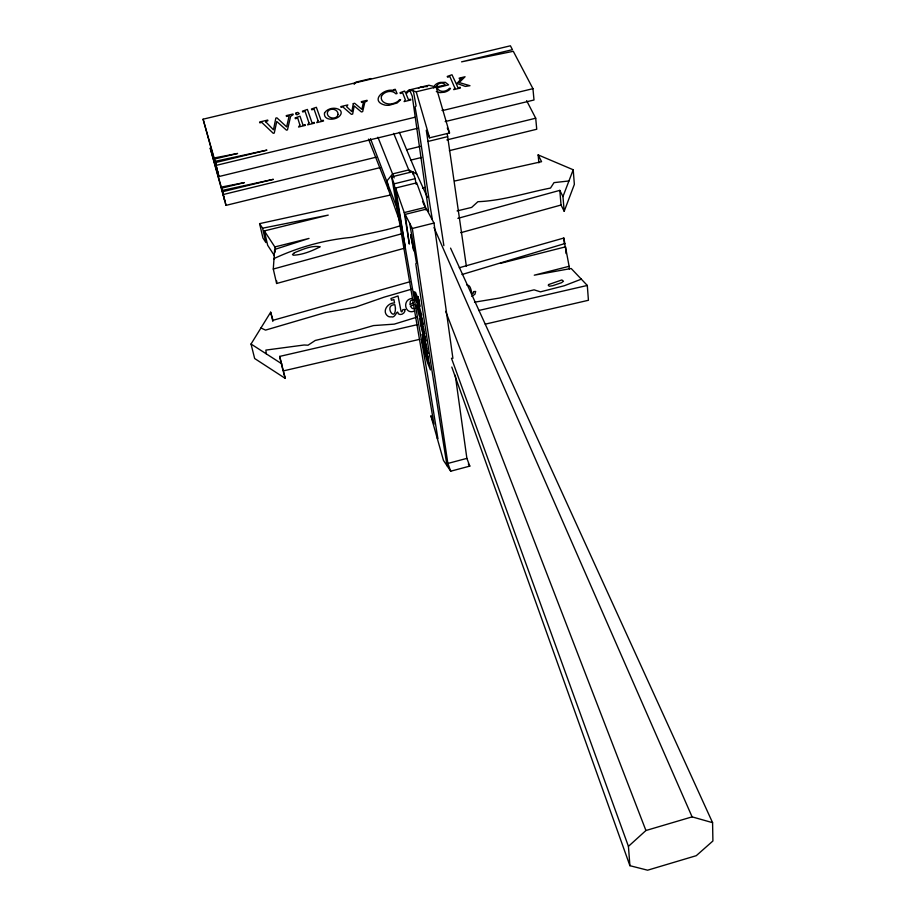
<?xml version="1.0" encoding="UTF-8"?>
<svg xmlns="http://www.w3.org/2000/svg" width="916" height="916" viewBox="0 0 916 916"><rect width="100%" height="100%" fill="white"/><g stroke="black" fill="none" stroke-linecap="round" stroke-linejoin="round"><path stroke-width="1.37" d="M404.403 248.236L276.609 283.491L276.769 281.063M276.609 283.491L273.289 269.041L274.651 249.45L309.013 238.423L274.834 246.931L264.358 230.912L328.226 215.111L262.571 228.187L259.594 223.63L390.491 195.039M433.795 87.982L434.837 85.314A8.095 4.66 -7.7 0 1 440.104 82.417L445.291 82.314L448.6 84.856L437.138 87.741C439.13 92.974 446.55 91.944 449.527 88.245L450.489 88.417L449.481 89.688A9.458 5.45 -7.7 0 1 444.34 92.23L439.955 92.631L436.314 91.6M457.863 218.363L559.802 190.368L561.05 205.024L564.199 211.264L574.355 184.402L573.21 169.769L538.139 154.896L538.883 162.83M564.199 211.264L562.962 196.585L573.21 169.769M417.467 324.63L279.655 356.416L285.254 378.4L254.659 358.522L251.03 344.038L270.667 312.207L273.025 320.291L409.761 281.819M273.976 259.194L274.72 258.232C298.902 247.057 324.756 239.843 351.79 237.336C367.9 233.477 384.617 230.969 400.132 225.794M354.126 84.329L355.832 82.154L371.014 78.524M629.91 865.7L628.433 846.361L645.929 830.514L692.095 816.866L712.579 822.671L712.911 840.991L696.274 855.681L647.612 870.2L629.91 865.7L451.806 367.053M413.505 302.681L409.921 304.65L410.368 301.215A2.702 1.775 -9.2 0 1 412.177 300.105L413.345 300.105M441.981 110.412L442.794 109.92M413.918 304.73L410.379 306.173L412.269 308.474L414.834 308.6M581.328 279.162L564.302 285.735L540.451 291.849L534.097 289.845L499.357 298.066L474.499 302.188M471.82 296.383L474.946 294.231L475.667 291.46L473.606 291.586L473.366 293.143L472.209 293.773C470.721 290.796 471.202 285.002 466.622 284.842M461.996 274.525L564.863 243.553L563.832 238.034L459.282 267.747M411.982 298.49C401.987 299.36 404.643 315.276 414.57 311.005M416.963 317.142L394.246 324.138L373.499 325.581L355.248 330.859L315.241 340.466L308.039 345.206L304.146 345L265.869 350.095L266.316 353.874M411.49 289.204L384.182 297.139L355.248 307.204L325.146 312.608L265.56 330.103L260.934 327.985M273.289 269.041L401.391 233.866M460.737 232.698L561.05 205.024M466.885 458.378L469.805 466.107L450.718 471.202L447.867 463.439L466.885 458.378L455.263 375.239M500.216 263.419L565.481 246.862L569.111 266.304L534.268 275.189L571.183 268.491L587.305 285.449L588.427 300.276L485.251 324.15M434.001 223.057L426.512 209.088L405.17 214.39L412.315 228.473L434.001 223.057L452.905 358.328M425.551 207.291L416.7 182.834L395.609 188.032L404.254 212.581L425.551 207.291L425.963 210.027M415.188 178.654L412.669 171.704L391.682 176.857L394.143 183.841L415.188 178.654L416.116 184.265M376.064 157.209L223.355 194.513L222.565 191.719L273.357 179.33L222.21 190.448L221.569 188.169L244.412 182.593L221.26 187.082L210.199 148.049L223.928 197.925M406.601 149.755L420.49 146.365M446.859 139.919L535.711 118.221L536.742 129.248L449.355 150.659M225.233 202.573L226.023 205.367L380.003 167.651M410.517 160.174L421.612 157.449M218.157 173.754L218.947 176.536L417.421 128.32M445.176 121.576L534.005 99.993L532.94 88.669L513.292 51.296L461.572 61.841L512.445 49.67L510.407 45.8L203.089 119.194L216.852 169.139M443.859 245.66L426.284 130.29L429.581 137.824L449.527 132.957L436.085 86.997L428.917 85.234L409.532 89.894L412.257 96.123L428.619 211.642M427.898 141.465L447.649 136.644L447.271 133.851M218.947 176.536L215.42 162.601L266.922 150.132L215.054 161.331L214.413 159.063L237.588 153.464L214.104 157.987L203.089 119.194M414.868 117.271L216.199 165.372L215.42 162.601M442.646 110.538L532.94 88.669M409.532 89.894L416.219 91.783L436.085 86.997M478.725 310.501L587.305 285.449M419.734 339.321L283.101 370.957L279.655 356.416M457.107 210.92L471.66 207.405L477.889 201.703C502.563 200.73 526.368 192.784 550.505 188.066L554.02 182.627L568.928 180.967M422.528 188.032L425.31 187.425M454.554 181.036L541.574 161.685L538.139 154.896M422.745 87.375L423.593 87.226M427.577 86.573L422.39 86.677A8.107 4.672 -8.1 0 0 418.406 88.383M412.658 89.734L408.696 90.123L405.57 92.848L404.62 91.062L400.017 92.722L400.338 93.478L402.639 92.859L405.319 99.638L404.116 101.596L410.883 99.959L410.551 99.203L408.502 99.752L406.074 93.924L408.662 91.222L410.551 91.451M427.44 197.432L416.769 174.029L408.776 169.929L393.674 133.37M251.03 344.038L281.807 363.858M437.15 438.031L437.905 438.627L427.291 373.419L394.143 183.841M468.305 464.034L469.805 466.107M450.718 471.202L443.459 460.416L430.886 415.75L433.989 424.2L391.682 176.857M274.376 255.61L267.667 245.282L264.358 230.912M526.62 100.646L535.711 118.221M559.802 190.368L562.962 196.585M450.558 248.121L712.579 822.671M447.271 127.965L449.527 132.957M409.921 172.551L408.776 169.929L392.632 173.903L387.113 180.692L388.75 190.494L399.823 221.5M422.539 201.36L425.986 209.226M434.012 227.557L692.095 816.866M399.342 132.259L416.769 174.029M377.907 137.205L394.166 177.91M370.476 138.637L397.842 210.279M368.507 139.129L388.75 190.494M445.657 311.36L645.929 830.514M451.462 358.202L628.433 846.361M447.042 465.74C436.222 398.712 425.722 331.145 415.784 263.762L416.494 263.018L409.658 223.241M416.219 91.783L429.581 137.824M283.468 372.194L285.254 378.4M217.149 170.216L217.802 172.494L214.104 157.987M224.225 199.012L224.878 201.302L221.26 187.082M432.363 219.405C425.745 181.963 421.955 144.545 415.062 106.989L416.116 105.993L413.356 90.97M222.565 191.719L226.023 205.367M270.667 312.207L272.842 321.413M259.594 223.63L262.926 237.988L265.892 242.545L262.571 228.187M274.834 246.931L275.43 249.553M274.651 249.45L275.247 252.072M412.669 171.704L413.127 174.521M395.609 188.032L405.215 246.873M404.254 212.581L409.315 244.08L405.17 214.39M412.315 228.473L447.867 463.439M447.649 136.644L466.37 266.293M569.111 266.304L569.328 268.983M565.481 246.862L566.042 253.56M564.863 243.553L565.206 247.572M563.832 238.034L564.29 243.393M265.72 121.805L273.472 129.82L275.842 118.084L276.907 117.832L286.651 126.889L289.158 115.759L286.513 116.458L286.227 115.634L292.983 114.008L293.189 114.626L290.624 116.366L287.464 129.9L286.456 130.152L276.758 121.473L274.262 133.083L273.277 133.324L261.713 122.366L259.858 122.858L259.594 122.023L267.69 120.076L267.896 120.694L265.72 121.805M395.437 308.154C395.38 323.531 383.323 304.57 394.876 304.707L395.437 308.154M427.783 353.107L427.68 353.828L424.2 344.473L422.287 334.306L426.535 349.03L425.047 341.038L425.974 344.187L427.783 353.107M436.932 85.635L436.886 86.94L445.222 84.936C443.539 81.742 438.306 82.715 436.932 85.635M318.047 120.66L316.73 122.641L323.543 121.004L323.256 120.225L321.184 120.786L316.375 107.287L311.463 109.004L311.749 109.794L314.074 109.153L318.047 120.66M419.001 301.078L415.44 292.181L417.719 302.612L413.78 291.483L415.04 298.215L421.715 315.196L416.517 296.784L420.204 306.299L417.914 296.509L419.001 301.078M308.955 122.847L307.639 124.839L314.463 123.191L314.177 122.412L312.093 122.973L307.375 109.439L302.452 111.168L302.727 111.958L305.062 111.317L308.955 122.847M299.898 125.023L298.559 127.026L305.394 125.377L305.12 124.599L303.024 125.16L300.013 116.195L295.101 117.924L295.376 118.714L297.711 118.072L299.898 125.023M423.169 324.195L418.99 315.161L416.528 304.971L418.028 309.219L417.444 305.589L421.852 319.581L420.902 314.051L423.169 324.195M404.986 309.494C405.536 312.951 401.185 315.883 398.334 313.845C397.178 308.039 395.655 318.55 391.384 316.844A4.523 2.977 -9.8 0 1 388.212 316.386C381.331 311.875 387.594 302.578 394.556 302.978L393.903 299.566L391.453 300.265L390.949 298.501L398.036 295.948L401.059 311.36L401.849 311.898L402.88 309.631L404.986 309.494M425.837 340.901L422.001 330.802L419.574 318.425L423.524 329.474L422.459 324.779L423.684 328.741L424.635 333.779L423.524 331.145L425.837 340.901M423.055 338.073L425.013 345.366L423.055 338.073M428.161 358.145L421.681 340.122L427.211 361.774L430.394 369.927L427.119 353.713L428.161 358.145M381.4 96.375C379.98 102.592 388.109 105.145 392.895 103.554A10.007 5.782 -8.7 0 0 398.494 100.852L399.616 99.581L400.635 99.764L397.155 102.947L389.277 105.26A10.912 6.298 -8.8 0 1 384.846 105.077C369.24 100.909 384.502 87.444 394.075 90.661L393.479 89.711L395.254 89.287L397.075 93.547L395.884 93.833C392.151 89.413 383.747 91.497 381.4 96.375M353.29 103.6L351.858 111.615L346.66 106.737L347.805 104.916L340.786 106.599L341.084 107.367L342.813 106.886L351.4 114.351L352.66 114.053L354.206 105.924L361.339 111.958L362.667 111.638L364.843 102.18L367.236 100.852L367.018 100.302L361.27 101.676L361.58 102.443L363.469 101.928L361.866 109.347L354.641 103.268L353.29 103.6M548.558 284.578L548.352 285.483L549.405 286.227L552.772 285.678L561.416 282.746L563.477 281.246L561.863 279.952L548.558 284.578M324.504 112.977C323.108 121.668 338.073 120.42 340.809 114.328A10.11 5.851 -9.9 0 0 340.168 110.229C335.565 106.703 327.573 108.008 324.504 112.977M410.677 234.954L413.757 250.629L410.677 234.954M338.05 114.397C337.134 120.111 326.989 118.748 327.31 112.92C328.386 107.218 338.279 108.431 338.05 114.397M454.909 88.119L453.752 89.631L460.439 88.028L460.084 87.272L458.011 87.833L456.374 84.043L457.691 83.688L465.339 86.413L469.977 85.726L459.191 82.554L465.065 76.749L459.145 78.169L459.489 78.891L461.675 78.307L457.347 83.024L456.042 83.333L451.977 74.757L447.237 76.44L447.592 77.196L449.87 76.566L454.909 88.119M295.937 113.103L295.96 114.408L297.139 114.775L299.269 113.607L297.803 112.37L295.937 113.103M294.402 252.747L292.456 254.534L293.372 255.221C302.543 254.82 312.058 251.007 320.211 246.748C311.337 245.248 302.44 249.53 294.402 252.747M429.295 365.324L425.356 352.465L429.295 365.324M424.692 336.596L420.696 323.68L424.692 336.596"/></g></svg>
